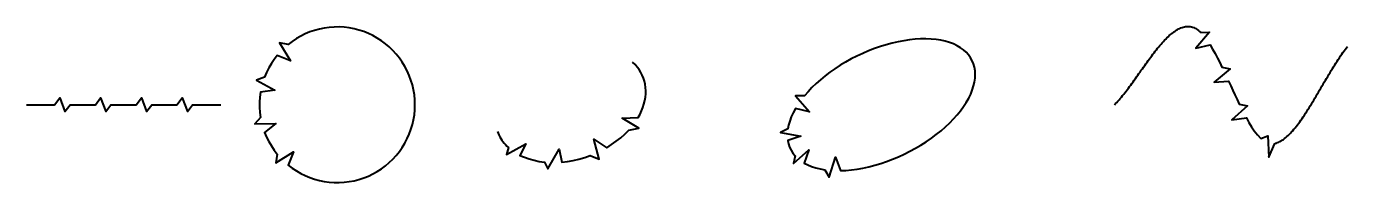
# Model space of a CAD drawing. Header units: millimetres. Extents: x 0 to 340, y -20 to 20.
import ezdxf

# ---------------------------------------------------------------- set-up
doc = ezdxf.new("R2010")
doc.units = ezdxf.units.MM
doc.layers.add('tmp-broken', color=250, linetype='Continuous', lineweight=40, true_color=0x000000)

msp = doc.modelspace()

# ---------------------------------------------------------------- linework, layer by layer
at = {"layer": 'tmp-broken', "color": 250, "linetype": 'Continuous', "lineweight": 40, "true_color": 0x000000}
for points in [[(100, 0), (99.96, 1.29), (99.83, 2.57), (99.63, 3.84), (99.34, 5.1), (98.97, 6.33), (98.53, 7.54), (98, 8.71), (97.4, 9.85), (96.73, 10.95), (95.99, 12.01), (95.19, 13.01), (94.32, 13.96), (93.39, 14.86), (92.41, 15.69), (91.37, 16.45), (90.29, 17.15), (89.16, 17.78), (88, 18.33), (86.8, 18.81), (85.58, 19.21), (84.33, 19.53), (83.07, 19.76), (81.79, 19.92), (80.5, 19.99), (79.21, 19.98), (77.93, 19.89), (76.65, 19.72), (75.39, 19.46), (74.15, 19.13), (72.93, 18.71), (71.74, 18.22), (70.59, 17.65), (69.47, 17), (68.4, 16.29), (67.37, 15.51), (67.37, 15.51), (65.17, 15.91), (67.97, 11.3), (64.54, 12.69), (63.75, 11.66), (63.03, 10.58), (62.38, 9.46), (61.8, 8.29), (61.3, 7.09), (61.3, 7.09), (59.19, 6.34), (63.93, 3.75), (60.26, 3.24), (60.09, 1.95), (60.01, 0.65), (60.01, -0.65), (60.09, -1.95), (60.26, -3.24), (60.26, -3.24), (58.82, -4.94), (64.22, -4.81), (61.3, -7.09), (61.8, -8.29), (62.38, -9.46), (63.03, -10.58), (63.75, -11.66), (64.54, -12.69), (64.54, -12.69), (64.15, -14.89), (68.75, -12.07), (67.37, -15.51), (68.4, -16.29), (69.47, -17), (70.59, -17.65), (71.74, -18.22), (72.93, -18.71), (74.15, -19.13), (75.39, -19.46), (76.65, -19.72), (77.93, -19.89), (79.21, -19.98), (80.5, -19.99), (81.79, -19.92), (83.07, -19.76), (84.33, -19.53), (85.58, -19.21), (86.8, -18.81), (88, -18.33), (89.16, -17.78), (90.29, -17.15), (91.37, -16.45), (92.41, -15.69), (93.39, -14.86), (94.32, -13.96), (95.19, -13.01), (95.99, -12.01), (96.73, -10.95), (97.4, -9.85), (98, -8.71), (98.53, -7.54), (98.97, -6.33), (99.34, -5.1), (99.63, -3.84), (99.83, -2.57), (99.96, -1.29), (100, 0), (100, 0)], [(243.41, 11.31), (242.98, 12.08), (242.46, 12.81), (241.85, 13.48), (241.15, 14.1), (240.36, 14.67), (239.5, 15.17), (238.56, 15.62), (237.54, 16), (236.45, 16.32), (235.3, 16.57), (234.09, 16.76), (232.82, 16.88), (231.5, 16.93), (230.13, 16.92), (228.72, 16.84), (227.28, 16.69), (225.81, 16.47), (224.32, 16.19), (222.81, 15.85), (221.28, 15.44), (219.76, 14.97), (218.23, 14.44), (216.71, 13.85), (215.21, 13.21), (213.72, 12.51), (212.26, 11.77), (210.83, 10.98), (209.43, 10.14), (208.08, 9.26), (206.77, 8.35), (205.52, 7.4), (204.33, 6.43), (203.2, 5.43), (202.13, 4.4), (201.14, 3.36), (200.22, 2.31), (200.22, 2.31), (197.95, 2.26), (201.49, -1.83), (197.89, -1), (197.31, -2.07), (196.82, -3.13), (196.43, -4.18), (196.13, -5.22), (195.93, -6.23), (195.93, -6.23), (194.08, -7.15), (199.32, -8.05), (195.92, -9.17), (196.11, -10.06), (196.41, -10.9), (196.79, -11.7), (197.27, -12.46), (197.85, -13.16), (197.85, -13.16), (197.37, -15.14), (201.32, -11.58), (200.16, -14.98), (201.08, -15.45), (202.07, -15.86), (203.14, -16.21), (204.28, -16.49), (205.48, -16.7), (205.48, -16.7), (206.62, -18.59), (208.22, -13.43), (209.51, -16.93), (210.91, -16.86), (212.34, -16.73), (213.8, -16.54), (215.29, -16.27), (216.8, -15.94), (218.32, -15.55), (219.85, -15.1), (221.37, -14.58), (222.9, -14.01), (224.41, -13.38), (225.9, -12.7), (227.37, -11.97), (228.81, -11.19), (230.21, -10.36), (231.57, -9.49), (232.89, -8.59), (234.16, -7.65), (235.37, -6.68), (236.52, -5.69), (237.6, -4.67), (238.61, -3.63), (239.55, -2.58), (240.41, -1.52), (241.19, -0.45), (241.88, 0.62), (242.49, 1.68), (243.01, 2.74), (243.43, 3.79), (243.77, 4.83), (244, 5.84), (244.15, 6.83), (244.19, 7.8), (244.14, 8.73), (243.99, 9.63), (243.75, 10.49), (243.41, 11.31), (243.41, 11.31)]]:
    msp.add_lwpolyline(points, close=True, dxfattribs=at)
for points in [[(280, 0), (280.3, 0.31), (280.6, 0.62), (280.9, 0.95), (281.2, 1.28), (281.5, 1.63), (281.8, 1.98), (282.1, 2.35), (282.4, 2.72), (282.7, 3.09), (283, 3.48), (283.3, 3.87), (283.6, 4.26), (283.9, 4.67), (284.2, 5.07), (284.5, 5.48), (284.8, 5.89), (285.1, 6.31), (285.4, 6.73), (285.7, 7.15), (286, 7.58), (286.3, 8), (286.6, 8.42), (286.9, 8.85), (287.2, 9.27), (287.5, 9.7), (287.8, 10.12), (288.1, 10.54), (288.4, 10.96), (288.7, 11.37), (289, 11.78), (289.3, 12.19), (289.6, 12.6), (289.9, 12.99), (290.2, 13.39), (290.5, 13.77), (290.8, 14.15), (291.1, 14.53), (291.4, 14.89), (291.7, 15.25), (292, 15.6), (292.3, 15.94), (292.6, 16.27), (292.9, 16.59), (293.2, 16.9), (293.5, 17.2), (293.8, 17.49), (294.1, 17.77), (294.4, 18.03), (294.7, 18.28), (295, 18.52), (295.3, 18.74), (295.6, 18.95), (295.9, 19.14), (296.2, 19.32), (296.5, 19.48), (296.8, 19.62), (297.1, 19.75), (297.4, 19.86), (297.7, 19.95), (298, 20.03), (298.3, 20.08), (298.6, 20.11), (298.9, 20.13), (299.2, 20.12), (299.5, 20.09), (299.8, 20.05), (300.1, 19.97), (300.4, 19.87), (300.7, 19.73), (301, 19.56), (301.3, 19.36), (301.6, 19.13), (301.9, 18.87), (302.2, 18.58), (302.2, 18.58), (304.45, 18.67), (300.97, 14.55), (304.6, 15.39), (305.26, 14.27), (305.89, 13.14), (306.5, 11.99), (307.09, 10.83), (307.66, 9.66), (307.66, 9.66), (309.82, 9.21), (305.63, 5.77), (309.37, 6.04), (309.92, 4.87), (310.47, 3.69), (311.02, 2.51), (311.57, 1.33), (312.14, 0.16), (312.14, 0.16), (314.28, -0.24), (310.24, -3.87), (313.96, -3.4), (314.6, -4.53), (315.28, -5.64), (316, -6.72), (316.79, -7.75), (317.67, -8.7), (317.67, -8.7), (319.51, -7.96), (319.71, -13.48), (321.28, -9.94), (321.4, -9.91), (321.7, -9.83), (322, -9.73), (322.3, -9.6), (322.6, -9.46), (322.9, -9.29), (323.2, -9.1), (323.5, -8.9), (323.8, -8.68), (324.1, -8.44), (324.4, -8.18), (324.7, -7.91), (325, -7.62), (325.3, -7.31), (325.6, -6.99), (325.9, -6.66), (326.2, -6.31), (326.5, -5.95), (326.8, -5.57), (327.1, -5.19), (327.4, -4.79), (327.7, -4.38), (328, -3.96), (328.3, -3.53), (328.6, -3.09), (328.9, -2.64), (329.2, -2.19), (329.5, -1.73), (329.8, -1.25), (330.1, -0.78), (330.4, -0.29), (330.7, 0.19), (331, 0.69), (331.3, 1.18), (331.6, 1.69), (331.9, 2.19), (332.2, 2.7), (332.5, 3.21), (332.8, 3.72), (333.1, 4.23), (333.4, 4.74), (333.7, 5.26), (334, 5.77), (334.3, 6.28), (334.6, 6.79), (334.9, 7.29), (335.2, 7.8), (335.5, 8.3), (335.8, 8.79), (336.1, 9.28), (336.4, 9.77), (336.7, 10.25), (337, 10.72), (337.3, 11.19), (337.6, 11.65), (337.9, 12.1), (338.2, 12.55), (338.5, 12.98), (338.8, 13.41), (339.1, 13.82), (339.4, 14.23), (339.7, 14.62), (340, 15)], [(121.21, -6.86), (121.39, -7.32), (121.6, -7.77), (121.82, -8.21), (122.07, -8.64), (122.34, -9.06), (122.64, -9.46), (122.95, -9.86), (123.29, -10.24), (123.64, -10.62), (124.02, -10.97), (124.02, -10.97), (123.55, -12.8), (128.56, -10.08), (127.02, -13), (128.16, -13.51), (129.37, -13.93), (130.64, -14.28), (131.96, -14.55), (133.34, -14.72), (133.34, -14.72), (134.2, -16.47), (137.12, -11.43), (137.76, -14.73), (139.24, -14.56), (140.73, -14.3), (142.2, -13.96), (143.67, -13.54), (145.11, -13.04), (145.11, -13.04), (147.38, -13.99), (146.01, -8.87), (149.33, -11.03), (150.6, -10.24), (151.81, -9.39), (152.95, -8.48), (154.02, -7.53), (155, -6.53), (155, -6.53), (157.57, -6.03), (153.35, -3.48), (157.45, -3.24), (157.92, -2.4), (158.32, -1.54), (158.66, -0.67), (158.93, 0.19), (159.15, 1.06), (159.29, 1.92), (159.37, 2.77), (159.39, 3.62), (159.34, 4.45), (159.22, 5.27), (159.04, 6.07), (158.79, 6.84), (158.48, 7.6), (158.11, 8.33), (157.67, 9.03), (157.18, 9.7), (156.62, 10.34), (156.01, 10.94)]]:
    msp.add_lwpolyline(points, dxfattribs=at)
at = {"layer": 'tmp-broken', "color": 1, "linetype": 'Continuous', "lineweight": 40, "true_color": 0xff0000}
msp.add_lwpolyline([(0, 0), (7.25, 0), (8.58, 1.75), (9.92, -1.75), (11.25, 0), (17.75, 0), (19.08, 1.75), (20.42, -1.75), (21.75, 0), (28.25, 0), (29.58, 1.75), (30.92, -1.75), (32.25, 0), (38.75, 0), (40.08, 1.75), (41.42, -1.75), (42.75, 0), (50, 0)], dxfattribs=at)

doc.saveas('drawing.dxf')
